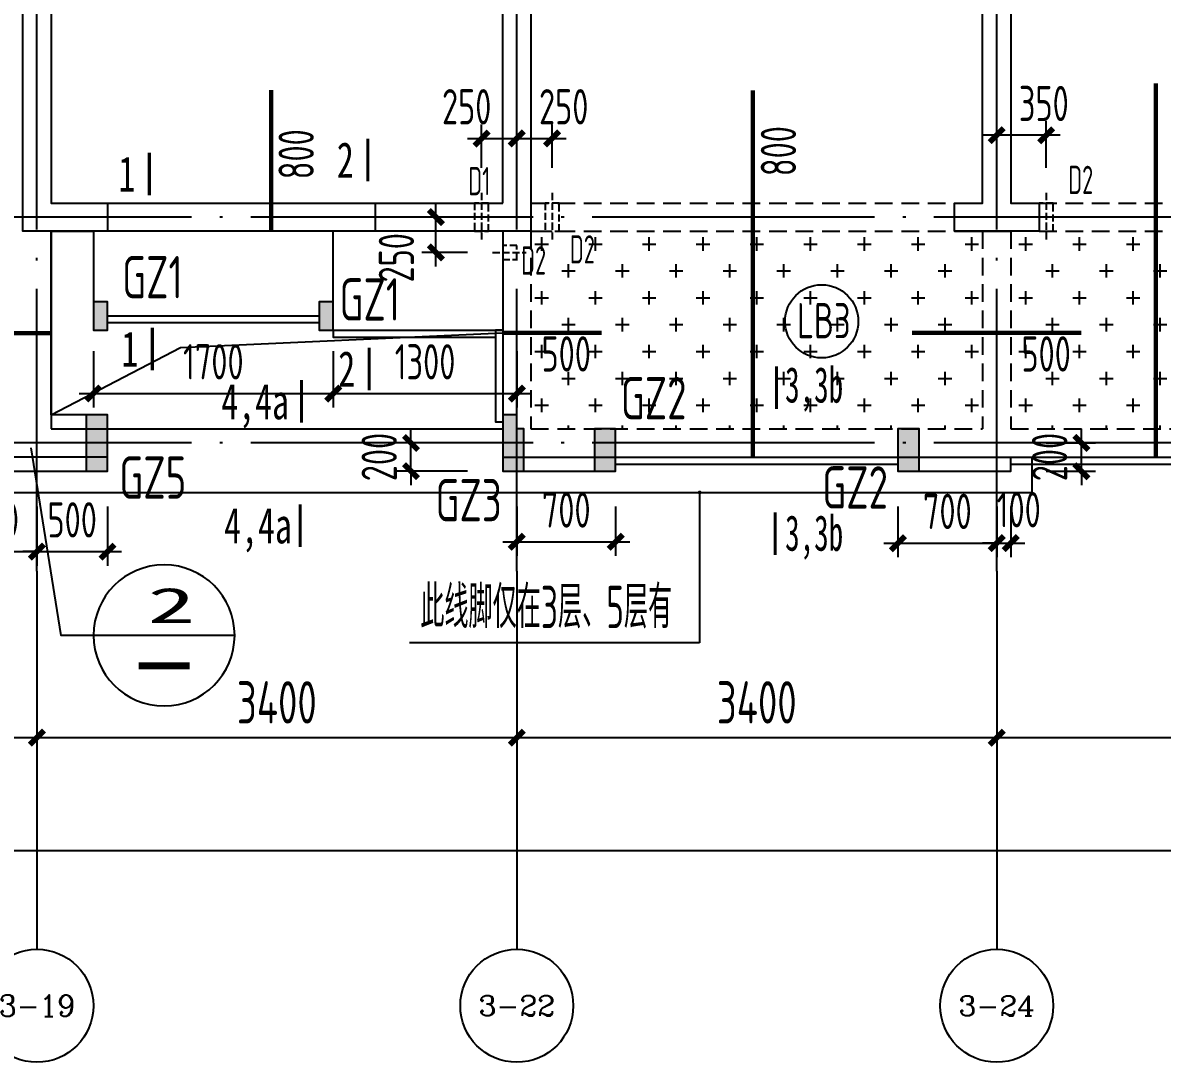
# Model space of a CAD drawing. Extents: x -173820 to 521180, y -715739 to 158231.
# Drawn here: x 28230 to 36302, y 62722 to 70087 of the extents above; entities that cross this region are included whole.
import ezdxf
from ezdxf.enums import TextEntityAlignment as Align

# ---------------------------------------------------------------- set-up
doc = ezdxf.new("R2010")
doc.units = 0
doc.header["$LTSCALE"] = 1000
for name, pattern in [('CONTINOUS', [0]), ('DASH', [0.35, 0.25, -0.1]), ('DOTE', [2.42, 2, -0.2, 0.02, -0.2]), ('HIDDEN2', [0.1875, 0.125, -0.0625])]:
    doc.linetypes.add(name, pattern=pattern)
for name, color, linetype in [('A-外装饰线脚', 7, 'Continuous'), ('A-线脚看线', 9, 'Continuous'), ('A-设备穿墙洞', 161, 'Continuous'), ('AXIS', 1, 'DOTE'), ('AXIS_TEXT', 7, 'Continuous'), ('DIM', 3, 'Continuous'), ('DIM1', 3, 'Continuous'), ('JG1', 3, 'Continuous'), ('填充', 8, 'Continuous'), ('墙', 6, 'Continuous'), ('挑板', 3, 'Continuous'), ('板筋', 6, 'Continuous'), ('柱', 2, 'Continuous'), ('梁', 4, 'HIDDEN2'), ('模板线', 3, 'Continuous'), ('详图索引', 3, 'Continuous'), ('钢筋_文字', 7, 'Continuous'), ('钢筋长度标注', 7, 'Continuous')]:
    doc.layers.add(name, color=color, linetype=linetype)
doc.styles.add('_TCH_AXIS', font='COMPLEX', dxfattribs={"bigfont": 'GBCBIG'})
doc.styles.add('COMPLEX', font='COMPLEX')
doc.styles.add('TSSD_BOLD', font='tssdeng2.shx', dxfattribs={"width": 0.7, "height": 250, "bigfont": 'CHINA.shx'})
doc.styles.add('TSSD_Dimension', font='tssdeng.shx', dxfattribs={"width": 0.7, "bigfont": 'Hztxt.shx'})
doc.styles.add('zzt', font='tssdeng.shx', dxfattribs={"width": 0.7, "height": 300, "bigfont": 'tssdchn.shx'})
doc.styles.add('钢筋长度', font='tssdeng.shx', dxfattribs={"width": 0.7, "height": 300, "bigfont": 'tssdchn.shx'})
doc.styles.add('黑体', font='simhei.ttf', dxfattribs={"width": 0.8})
doc.dimstyles.new('DIM_1_100', dxfattribs={"dimtxt": 300, "dimasz": 100, "dimexe": 200, "dimexo": 50, "dimgap": 100, "dimtad": 1, "dimdec": 0, "dimzin": 0, "dimdsep": 46, "dimtxsty": 'zzt', "dimblk": 'ARCHTICK', "dimcen": 0, "dimclrt": 7, "dimadec": 0, "dimazin": 0, "dimtfac": 1, "dimtdec": 0, "dimtix": 1, "dimtmove": 2, "dimatfit": 0, "dimldrblk": 'ARCHTICK', "dimfxl": 0, "dimtolj": 1, "dimarcsym": 0})
doc.dimstyles.new('TSSD_100_100', dxfattribs={"dimtxt": 250, "dimasz": 100, "dimexe": 100, "dimexo": 250, "dimgap": 100, "dimtad": 1, "dimdec": 0, "dimzin": 0, "dimdsep": 46, "dimtxsty": 'TSSD_Dimension', "dimblk": 'ARCHTICK', "dimcen": 0, "dimdle": 100, "dimclrd": 3, "dimclre": 3, "dimclrt": 7, "dimadec": 0, "dimazin": 0, "dimtfac": 1, "dimtdec": 0, "dimtix": 1, "dimtmove": 2, "dimatfit": 3, "dimfxl": 0, "dimtolj": 1, "dimtzin": 0, "dimarcsym": 0})
pattern_1 = [(0, (-5670, 68710), (190.5, 190.5), [95.25, -285.75]), (90, (-5622.38, 68662.38), (-190.5, 190.5), [95.25, -285.75])]

# ---------------------------------------------------------------- blocks, each defined once
blk = doc.blocks.new('_ArchTick')
at = {"color": 4, "linetype": 'ByBlock', "const_width": 0.4}
blk.add_lwpolyline([(-0.5, -0.5), (0.5, 0.5)], dxfattribs=at)
blk = doc.blocks.new('*D1230')
at = {"layer": 'Defpoints', "color": 0}
for p in [(28030, 66910), (28330, 66910), (28330, 66340)]:
    blk.add_point(p, dxfattribs=at)
at = {"layer": 'DIM', "color": 3, "lineweight": -2}
for p, q in [((28030, 66660), (28030, 66240)), ((28330, 66660), (28330, 66240)), ((27930, 66340), (28430, 66340))]:
    blk.add_line(p, q, dxfattribs=at)
at = {"layer": 'DIM', "color": 3, "lineweight": -2, "xscale": 100, "yscale": 100, "zscale": 100, "rotation": 180}
blk.add_blockref('_ArchTick', (28030, 66340), dxfattribs=at)
at = {"layer": 'DIM', "color": 3, "lineweight": -2, "xscale": 100, "yscale": 100, "zscale": 100}
blk.add_blockref('_ArchTick', (28330, 66340), dxfattribs=at)
at = {"layer": 'DIM', "color": 7, "insert": (28030, 66565), "char_height": 250, "attachment_point": 5, "style": 'TSSD_Dimension'}
blk.add_mtext('\\A1;300', dxfattribs=at)
blk = doc.blocks.new('*D1229')
at = {"layer": 'Defpoints', "color": 0}
for p in [(28330, 66910), (28830, 66910), (28830, 66340)]:
    blk.add_point(p, dxfattribs=at)
at = {"layer": 'DIM', "color": 3, "lineweight": -2}
for p, q in [((28330, 66660), (28330, 66240)), ((28830, 66660), (28830, 66240)), ((28330, 66340), (28230, 66340)), ((28330, 66340), (28830, 66340)), ((28830, 66340), (28930, 66340))]:
    blk.add_line(p, q, dxfattribs=at)
at = {"layer": 'DIM', "color": 3, "lineweight": -2, "xscale": 100, "yscale": 100, "zscale": 100}
blk.add_blockref('_ArchTick', (28330, 66340), dxfattribs=at)
at = {"layer": 'DIM', "color": 3, "lineweight": -2, "xscale": 100, "yscale": 100, "zscale": 100, "rotation": 180}
blk.add_blockref('_ArchTick', (28830, 66340), dxfattribs=at)
at = {"layer": 'DIM', "color": 7, "insert": (28580, 66565), "char_height": 250, "attachment_point": 5, "style": 'TSSD_Dimension'}
blk.add_mtext('\\A1;500', dxfattribs=at)
blk = doc.blocks.new('*D1228')
at = {"layer": 'Defpoints', "color": 0}
for p in [(28730, 68010), (30430, 68010), (30430, 67460)]:
    blk.add_point(p, dxfattribs=at)
at = {"layer": 'DIM', "color": 3, "lineweight": -2}
for p, q in [((28730, 67760), (28730, 67360)), ((30430, 67760), (30430, 67360)), ((28630, 67460), (30530, 67460))]:
    blk.add_line(p, q, dxfattribs=at)
at = {"layer": 'DIM', "color": 3, "lineweight": -2, "xscale": 100, "yscale": 100, "zscale": 100, "rotation": 180}
blk.add_blockref('_ArchTick', (28730, 67460), dxfattribs=at)
at = {"layer": 'DIM', "color": 3, "lineweight": -2, "xscale": 100, "yscale": 100, "zscale": 100}
blk.add_blockref('_ArchTick', (30430, 67460), dxfattribs=at)
at = {"layer": 'DIM', "color": 7, "insert": (29580, 67685), "char_height": 250, "attachment_point": 5, "style": 'TSSD_Dimension'}
blk.add_mtext('\\A1;1700', dxfattribs=at)
blk = doc.blocks.new('*D1227')
at = {"layer": 'Defpoints', "color": 0}
for p in [(31730, 66910), (32430, 66910), (32430, 66410)]:
    blk.add_point(p, dxfattribs=at)
at = {"layer": 'DIM', "color": 3, "lineweight": -2}
for p, q in [((31730, 66660), (31730, 66310)), ((32430, 66660), (32430, 66310)), ((31630, 66410), (32530, 66410))]:
    blk.add_line(p, q, dxfattribs=at)
at = {"layer": 'DIM', "color": 3, "lineweight": -2, "xscale": 100, "yscale": 100, "zscale": 100, "rotation": 180}
blk.add_blockref('_ArchTick', (31730, 66410), dxfattribs=at)
at = {"layer": 'DIM', "color": 3, "lineweight": -2, "xscale": 100, "yscale": 100, "zscale": 100}
blk.add_blockref('_ArchTick', (32430, 66410), dxfattribs=at)
at = {"layer": 'DIM', "color": 7, "insert": (32080, 66635), "char_height": 250, "attachment_point": 5, "style": 'TSSD_Dimension'}
blk.add_mtext('\\A1;700', dxfattribs=at)
blk = doc.blocks.new('*D1226')
at = {"layer": 'Defpoints', "color": 0}
for p in [(34430, 66910), (35130, 66910), (35130, 66400)]:
    blk.add_point(p, dxfattribs=at)
at = {"layer": 'DIM', "color": 3, "lineweight": -2}
for p, q in [((34430, 66660), (34430, 66300)), ((35130, 66660), (35130, 66300)), ((34330, 66400), (35230, 66400))]:
    blk.add_line(p, q, dxfattribs=at)
at = {"layer": 'DIM', "color": 3, "lineweight": -2, "xscale": 100, "yscale": 100, "zscale": 100, "rotation": 180}
blk.add_blockref('_ArchTick', (34430, 66400), dxfattribs=at)
at = {"layer": 'DIM', "color": 3, "lineweight": -2, "xscale": 100, "yscale": 100, "zscale": 100}
blk.add_blockref('_ArchTick', (35130, 66400), dxfattribs=at)
at = {"layer": 'DIM', "color": 7, "insert": (34780, 66625), "char_height": 250, "attachment_point": 5, "style": 'TSSD_Dimension'}
blk.add_mtext('\\A1;700', dxfattribs=at)
blk = doc.blocks.new('*D1210')
at = {"layer": 'Defpoints', "color": 0}
for p in [(30980, 67110), (31630, 67110), (31630, 66910)]:
    blk.add_point(p, dxfattribs=at)
at = {"layer": 'DIM', "color": 3, "lineweight": -2}
for p, q in [((30980, 67110), (30980, 67210)), ((31380, 67110), (30880, 67110)), ((30980, 66910), (30980, 67110)), ((31380, 66910), (30880, 66910)), ((30980, 66910), (30980, 66810))]:
    blk.add_line(p, q, dxfattribs=at)
at = {"layer": 'DIM', "color": 3, "lineweight": -2, "xscale": 100, "yscale": 100, "zscale": 100}
for p, rotation in [((30980, 67110), 270), ((30980, 66910), 90)]:
    blk.add_blockref('_ArchTick', p, dxfattribs=dict(at, rotation=rotation))
at = {"layer": 'DIM', "color": 7, "insert": (30755, 67010), "char_height": 250, "attachment_point": 5, "rotation": 90, "style": 'TSSD_Dimension'}
blk.add_mtext('\\A1;200', dxfattribs=at)
blk = doc.blocks.new('*D1209')
at = {"layer": 'Defpoints', "color": 0}
for p in [(35230, 67110), (35730, 67110), (35230, 66910)]:
    blk.add_point(p, dxfattribs=at)
at = {"layer": 'DIM', "color": 3, "lineweight": -2}
for p, q in [((35730, 67110), (35730, 67210)), ((35480, 67110), (35830, 67110)), ((35730, 66910), (35730, 67110)), ((35480, 66910), (35830, 66910)), ((35730, 66910), (35730, 66810))]:
    blk.add_line(p, q, dxfattribs=at)
at = {"layer": 'DIM', "color": 3, "lineweight": -2, "xscale": 100, "yscale": 100, "zscale": 100}
for p, rotation in [((35730, 67110), 270), ((35730, 66910), 90)]:
    blk.add_blockref('_ArchTick', p, dxfattribs=dict(at, rotation=rotation))
at = {"layer": 'DIM', "color": 7, "insert": (35505, 67010), "char_height": 250, "attachment_point": 5, "rotation": 90, "style": 'TSSD_Dimension'}
blk.add_mtext('\\A1;200', dxfattribs=at)
blk = doc.blocks.new('*D1196')
at = {"layer": 'Defpoints', "color": 0}
for p in [(35130, 66910), (35230, 66910), (35230, 66400)]:
    blk.add_point(p, dxfattribs=at)
at = {"layer": 'DIM', "color": 3, "lineweight": -2}
for p, q in [((35130, 66660), (35130, 66300)), ((35230, 66660), (35230, 66300)), ((35130, 66400), (35030, 66400)), ((35130, 66400), (35230, 66400)), ((35230, 66400), (35330, 66400))]:
    blk.add_line(p, q, dxfattribs=at)
at = {"layer": 'DIM', "color": 3, "lineweight": -2, "xscale": 100, "yscale": 100, "zscale": 100}
blk.add_blockref('_ArchTick', (35130, 66400), dxfattribs=at)
at = {"layer": 'DIM', "color": 3, "lineweight": -2, "xscale": 100, "yscale": 100, "zscale": 100, "rotation": 180}
blk.add_blockref('_ArchTick', (35230, 66400), dxfattribs=at)
at = {"layer": 'DIM', "color": 7, "insert": (35286.2, 66637), "char_height": 250, "attachment_point": 5, "style": 'TSSD_Dimension'}
blk.add_mtext('\\A1;100', dxfattribs=at)
blk = doc.blocks.new('$166895')
at = {"layer": '模板线', "color": 4, "const_width": 22.7}
for points in [[(222.6, 2153.9), (222.6, 1851.5)], [(242.6, 913.3), (242.6, 610.9)]]:
    blk.add_lwpolyline(points, dxfattribs=at)
at = {"layer": '模板线', "color": 0, "style": '黑体', "width": 0.7}
for p in [(63.4, 2002.7), (83.4, 762.1)]:
    blk.add_text('1', height=252, dxfattribs=at).set_placement(p, align=Align.MIDDLE_CENTER)
blk = doc.blocks.new('$1787315')
at = {"layer": '模板线', "color": 4, "const_width": 22.7}
for points in [[(222.6, 1782.7), (222.6, 1480.3)], [(232.8, 302.4), (232.8, 0)]]:
    blk.add_lwpolyline(points, dxfattribs=at)
at = {"layer": '模板线', "color": 0, "style": '黑体', "width": 0.7}
for p in [(63.4, 1631.5), (73.6, 151.2)]:
    blk.add_text('2', height=252, dxfattribs=at).set_placement(p, align=Align.MIDDLE_CENTER)
blk = doc.blocks.new('*D1031')
at = {"layer": 'Defpoints', "color": 0}
for p in [(30430, 68010), (31730, 68010), (31730, 67460)]:
    blk.add_point(p, dxfattribs=at)
at = {"layer": 'DIM', "color": 3, "lineweight": -2}
for p, q in [((30430, 67760), (30430, 67360)), ((31730, 67760), (31730, 67360)), ((30330, 67460), (31830, 67460))]:
    blk.add_line(p, q, dxfattribs=at)
at = {"layer": 'DIM', "color": 3, "lineweight": -2, "xscale": 100, "yscale": 100, "zscale": 100, "rotation": 180}
blk.add_blockref('_ArchTick', (30430, 67460), dxfattribs=at)
at = {"layer": 'DIM', "color": 3, "lineweight": -2, "xscale": 100, "yscale": 100, "zscale": 100}
blk.add_blockref('_ArchTick', (31730, 67460), dxfattribs=at)
at = {"layer": 'DIM', "color": 7, "insert": (31080, 67685), "char_height": 250, "attachment_point": 5, "style": 'TSSD_Dimension'}
blk.add_mtext('\\A1;1300', dxfattribs=at)
blk = doc.blocks.new('详图索引1')
at = {"color": 3, "const_width": 50}
blk.add_lwpolyline([(319.3, -216), (680.7, -216)], dxfattribs=at)
at = {"layer": '详图索引', "color": 3}
blk.add_line((0, 0), (1000, 0), dxfattribs=at)
blk.add_circle((500, 0), 500, dxfattribs=at)
at = {"layer": '详图索引', "color": 3, "style": '黑体', "width": 2}
blk.add_attdef('1', text='', height=250, dxfattribs=at).set_placement((468, 212.8), align=Align.MIDDLE_CENTER)
blk = doc.blocks.new('*D440')
at = {"layer": 'Defpoints', "color": 0}
for p in [(30600, -2508.3), (34000, -2508.3), (34000, -3688.3)]:
    blk.add_point(p, dxfattribs=at)
at = {"layer": 'DIM1', "color": 0, "lineweight": -2}
for p, q in [((30600, -2558.3), (30600, -3888.3)), ((34000, -2558.3), (34000, -3888.3)), ((30600, -3688.3), (34000, -3688.3))]:
    blk.add_line(p, q, dxfattribs=at)
at = {"layer": 'DIM1', "color": 0, "lineweight": -2, "xscale": 100, "yscale": 100, "zscale": 100, "rotation": 180}
blk.add_blockref('_ArchTick', (30600, -3688.3), dxfattribs=at)
at = {"layer": 'DIM1', "color": 0, "lineweight": -2, "xscale": 100, "yscale": 100, "zscale": 100}
blk.add_blockref('_ArchTick', (34000, -3688.3), dxfattribs=at)
at = {"layer": 'DIM1', "color": 7, "insert": (32300, -3438.3), "char_height": 300, "attachment_point": 5, "style": 'zzt'}
blk.add_mtext('\\A1;3400', dxfattribs=at)
blk = doc.blocks.new('*D441')
at = {"layer": 'Defpoints', "color": 0}
for p in [(34000, -2508.3), (37400, -2508.3), (37400, -3688.3)]:
    blk.add_point(p, dxfattribs=at)
at = {"layer": 'DIM1', "color": 0, "lineweight": -2}
for p, q in [((34000, -2558.3), (34000, -3888.3)), ((37400, -2558.3), (37400, -3888.3)), ((34000, -3688.3), (37400, -3688.3))]:
    blk.add_line(p, q, dxfattribs=at)
at = {"layer": 'DIM1', "color": 0, "lineweight": -2, "xscale": 100, "yscale": 100, "zscale": 100, "rotation": 180}
blk.add_blockref('_ArchTick', (34000, -3688.3), dxfattribs=at)
at = {"layer": 'DIM1', "color": 0, "lineweight": -2, "xscale": 100, "yscale": 100, "zscale": 100}
blk.add_blockref('_ArchTick', (37400, -3688.3), dxfattribs=at)
at = {"layer": 'DIM1', "color": 7, "insert": (35700, -3438.3), "char_height": 300, "attachment_point": 5, "style": 'zzt'}
blk.add_mtext('\\A1;3400', dxfattribs=at)
blk = doc.blocks.new('*D442')
at = {"layer": 'Defpoints', "color": 0}
for p in [(37400, -2508.3), (40800, -2508.3), (40800, -3688.3)]:
    blk.add_point(p, dxfattribs=at)
at = {"layer": 'DIM1', "color": 0, "lineweight": -2}
for p, q in [((37400, -2558.3), (37400, -3888.3)), ((40800, -2558.3), (40800, -3888.3)), ((37400, -3688.3), (40800, -3688.3))]:
    blk.add_line(p, q, dxfattribs=at)
at = {"layer": 'DIM1', "color": 0, "lineweight": -2, "xscale": 100, "yscale": 100, "zscale": 100, "rotation": 180}
blk.add_blockref('_ArchTick', (37400, -3688.3), dxfattribs=at)
at = {"layer": 'DIM1', "color": 0, "lineweight": -2, "xscale": 100, "yscale": 100, "zscale": 100}
blk.add_blockref('_ArchTick', (40800, -3688.3), dxfattribs=at)
at = {"layer": 'DIM1', "color": 7, "insert": (39100, -3438.3), "char_height": 300, "attachment_point": 5, "style": 'zzt'}
blk.add_mtext('\\A1;3400', dxfattribs=at)
blk = doc.blocks.new('*D443')
at = {"layer": 'Defpoints', "color": 0}
for p in [(40800, -2508.3), (43800, -2508.3), (43800, -3688.3)]:
    blk.add_point(p, dxfattribs=at)
at = {"layer": 'DIM1', "color": 0, "lineweight": -2}
for p, q in [((40800, -2558.3), (40800, -3888.3)), ((43800, -2558.3), (43800, -3888.3)), ((40800, -3688.3), (43800, -3688.3))]:
    blk.add_line(p, q, dxfattribs=at)
at = {"layer": 'DIM1', "color": 0, "lineweight": -2, "xscale": 100, "yscale": 100, "zscale": 100, "rotation": 180}
blk.add_blockref('_ArchTick', (40800, -3688.3), dxfattribs=at)
at = {"layer": 'DIM1', "color": 0, "lineweight": -2, "xscale": 100, "yscale": 100, "zscale": 100}
blk.add_blockref('_ArchTick', (43800, -3688.3), dxfattribs=at)
at = {"layer": 'DIM1', "color": 7, "insert": (42300, -3438.3), "char_height": 300, "attachment_point": 5, "style": 'zzt'}
blk.add_mtext('\\A1;3000', dxfattribs=at)
blk = doc.blocks.new('*D446')
at = {"layer": 'Defpoints', "color": 0}
for p in [(0, -2508.3), (48000, -2508.3), (48000, -4488.3)]:
    blk.add_point(p, dxfattribs=at)
at = {"layer": 'DIM1', "color": 0, "lineweight": -2}
for p, q in [((0, -2558.3), (0, -4688.3)), ((48000, -2558.3), (48000, -4688.3)), ((0, -4488.3), (48000, -4488.3))]:
    blk.add_line(p, q, dxfattribs=at)
at = {"layer": 'DIM1', "color": 0, "lineweight": -2, "xscale": 100, "yscale": 100, "zscale": 100, "rotation": 180}
blk.add_blockref('_ArchTick', (0, -4488.3), dxfattribs=at)
at = {"layer": 'DIM1', "color": 0, "lineweight": -2, "xscale": 100, "yscale": 100, "zscale": 100}
blk.add_blockref('_ArchTick', (48000, -4488.3), dxfattribs=at)
at = {"layer": 'DIM1', "color": 7, "insert": (24000, -4238.3), "char_height": 300, "attachment_point": 5, "style": 'zzt'}
blk.add_mtext('\\A1;48000', dxfattribs=at)
blk = doc.blocks.new('_AXISO')
at = {"color": 3}
blk.add_circle((0, 0), 0.5, dxfattribs=at)
at = {"layer": 'AXIS_TEXT', "color": 3, "style": 'COMPLEX', "width": 1.041667}
blk.add_attdef('A', text='', height=0.56, dxfattribs=at).set_placement((-0.25, -0.28), (0.25, -0.28), align=Align.FIT)
blk = doc.blocks.new('$1466424')
at = {"layer": '板筋', "const_width": 30}
for points in [[(42027.2, 3.7), (42027.2, 2653.2)], [(35760.5, 1603.7), (35760.5, 2603.7)], [(39172.2, 3.7), (39172.2, 2603.2)], [(33500, 880.9), (34200, 880.9)], [(37400, 884.6), (38100, 884.6)], [(40300, 884.4), (41500, 884.4)]]:
    blk.add_lwpolyline(points, dxfattribs=at)
at = {"layer": '钢筋_文字'}
blk.add_circle((39660, 965.6, 0), 259.2, dxfattribs=at)
at = {"layer": '钢筋_文字', "style": 'TSSD_BOLD', "width": 0.7}
blk.add_text('LB3', height=250, dxfattribs=at).set_placement((39485, 845.4, 0))
at = {"layer": '钢筋长度标注', "style": '钢筋长度', "width": 0.7}
for p in [(36062, 1971.9), (39478.5, 1994.2)]:
    blk.add_text('800', height=250, rotation=90, dxfattribs=at).set_placement(p)
for p in [(37674.9, 609.6), (41074.9, 609.4)]:
    blk.add_text('500', height=250, dxfattribs=at).set_placement(p)
blk = doc.blocks.new('$158025')
at = {"layer": 'JG1'}
blk.add_hatch(color=8, dxfattribs=at).paths.add_polyline_path([(150, 300), (100, 300), (100, 400), (0, 400), (0, 0), (150, 0)])
at = {"layer": 'JG1', "elevation": 0}
blk.add_lwpolyline([(100, 400), (0, 400), (0, 0), (150, 0), (150, 300), (150, 300), (100, 300)], close=True, dxfattribs=at)
blk = doc.blocks.new('$133032')
at = {"layer": '挑板'}
for points in [[(33800, 0), (34600, 0), (34600, 400), (34200, 400), (34200, 1700), (34500, 1700), (34500, 1000), (34600, 1000), (34600, 1100), (36100, 1100), (36100, 1000), (37400, 1000), (37400, 0), (38200, 0), (38200, 100), (40200, 100), (40200, 0), (41000, 0), (41000, 50), (41000, 100), (44400, 100)], [(36200, 1000), (36200, 1700)]]:
    blk.add_lwpolyline(points, dxfattribs=at)
blk = doc.blocks.new('$1981617')
at = {"layer": '柱'}
blk.add_hatch(color=8, dxfattribs=at).paths.add_polyline_path([(150, 0), (150, 300), (0, 300), (0, 0)])
at = {"layer": '柱', "color": 3, "elevation": 0}
blk.add_lwpolyline([(150, 0), (150, 300), (0, 300), (0, 0)], close=True, dxfattribs=at)
blk = doc.blocks.new('$1839168')
at = {"layer": '柱'}
blk.add_hatch(color=8, dxfattribs=at).paths.add_polyline_path([(0, 200), (0, 0), (100, 0), (100, 200)])
at = {"layer": '柱', "color": 3, "elevation": 0}
blk.add_lwpolyline([(0, 200), (0, 0), (100, 0), (100, 200)], close=True, dxfattribs=at)
blk = doc.blocks.new('$1691164')
at = {"layer": '柱'}
blk.add_hatch(color=8, dxfattribs=at).paths.add_polyline_path([(0, 0), (100, 0), (100, 200), (0, 200)])
at = {"layer": '柱', "color": 3, "elevation": 0}
blk.add_lwpolyline([(100, 200), (0, 200), (0, 0), (100, 0), (100, 0), (100, 0)], close=True, dxfattribs=at)
blk = doc.blocks.new('$184590')
at = {"layer": '柱'}
blk.add_hatch(color=8, dxfattribs=at).paths.add_polyline_path([(0, 400), (0, 0), (150, 0), (150, 400)])
at = {"layer": '柱', "color": 3, "elevation": 0}
blk.add_lwpolyline([(0, 400), (0, 0), (150, 0), (150, 400)], close=True, dxfattribs=at)
blk = doc.blocks.new('$1222607')
at = {"layer": '柱'}
for name, p in [('$1839168', (34500, 1000, 0)), ('$1691164', (36100, 1000, 0)), ('$184590', (34450, 0, 0)), ('$1981617', (38050, 0, 0)), ('$1981617', (40200, 0, 0))]:
    blk.add_blockref(name, p, dxfattribs=at)
blk = doc.blocks.new('$1413619')
at = {"layer": 'A-线脚看线', "color": 5, "elevation": 0}
for points in [[(36150, 1000), (34650, 1000)], [(36250, 950), (36250, 900), (37400, 900)], [(37450, 950), (37400, 950), (37400, 300), (37450, 300)], [(38250, 0), (40250, 0)], [(41050, 0), (44450, 0)]]:
    blk.add_lwpolyline(points, dxfattribs=at)
blk = doc.blocks.new('$1757663')
at = {"layer": 'A-设备穿墙洞', "linetype": 'DASH', "ltscale": 0.2}
for points in [[(228.5, 7887.6), (228.5, 7486.9)], [(2478.5, 7523.4), (2478.5, 7858.5)], [(528.5, 562.9), (528.5, 224.4)], [(1028.5, 562.9), (1028.5, 224.4)], [(607.1, 141.5), (845.7, 141.5)]]:
    blk.add_lwpolyline(points, dxfattribs=at)
for points in [[(303.5, 7791.5), (153.5, 7791.5), (153.5, 7591.5), (303.5, 7591.5)], [(2528.5, 7591.5), (2428.5, 7591.5), (2428.5, 7791.5), (2528.5, 7791.5)], [(478.5, 291.5), (578.5, 291.5), (578.5, 491.5), (478.5, 491.5)], [(978.5, 291.5), (1078.5, 291.5), (1078.5, 491.5), (978.5, 491.5)], [(778.5, 91.5), (778.5, 191.5), (678.5, 191.5), (678.5, 91.5)]]:
    blk.add_lwpolyline(points, close=True, dxfattribs=at)
at = {"layer": 'A-设备穿墙洞', "color": 7, "linetype": 'DASH', "ltscale": 0.2, "style": 'zzt', "width": 0.6}
for s, p in [('PF', (0, 7818.4)), ('P', (2294, 7833.7)), ('D1', (434.6, 547.2)), ('D2', (1154.4, 63.4)), ('D2', (808.9, -15.4))]:
    blk.add_text(s, height=200, dxfattribs=at).set_placement(p)
blk = doc.blocks.new('*D11676')
at = {"layer": 'Defpoints', "color": 0}
for p in [(38400.2, 1105.3), (38150.2, 647.9), (38400.2, 647.9, 0)]:
    blk.add_point(p, dxfattribs=at)
at = {"layer": 'DIM1', "color": 3, "lineweight": -2}
for p, q in [((38150.2, 897.9), (38150.2, 1205.3)), ((38400.2, 897.9), (38400.2, 1205.3)), ((38050.2, 1105.3), (38500.2, 1105.3))]:
    blk.add_line(p, q, dxfattribs=at)
at = {"layer": 'DIM1', "color": 3, "lineweight": -2, "xscale": 100, "yscale": 100, "zscale": 100, "rotation": 180}
blk.add_blockref('_ArchTick', (38150.2, 1105.3), dxfattribs=at)
at = {"layer": 'DIM1', "color": 3, "lineweight": -2, "xscale": 100, "yscale": 100, "zscale": 100}
blk.add_blockref('_ArchTick', (38400.2, 1105.3), dxfattribs=at)
at = {"layer": 'DIM1', "color": 7, "insert": (38044.9, 1330.3), "char_height": 250, "attachment_point": 5, "style": 'TSSD_Dimension'}
blk.add_mtext('\\A1;250', dxfattribs=at)
blk = doc.blocks.new('*D11677')
at = {"layer": 'Defpoints', "color": 0}
for p in [(38650.2, 1105.3), (38400.2, 647.9, 0), (38650.2, 647.9)]:
    blk.add_point(p, dxfattribs=at)
at = {"layer": 'DIM1', "color": 3, "lineweight": -2}
for p, q in [((38400.2, 897.9), (38400.2, 1205.3)), ((38650.2, 897.9), (38650.2, 1205.3)), ((38300.2, 1105.3), (38750.2, 1105.3))]:
    blk.add_line(p, q, dxfattribs=at)
at = {"layer": 'DIM1', "color": 3, "lineweight": -2, "xscale": 100, "yscale": 100, "zscale": 100, "rotation": 180}
blk.add_blockref('_ArchTick', (38400.2, 1105.3), dxfattribs=at)
at = {"layer": 'DIM1', "color": 3, "lineweight": -2, "xscale": 100, "yscale": 100, "zscale": 100}
blk.add_blockref('_ArchTick', (38650.2, 1105.3), dxfattribs=at)
at = {"layer": 'DIM1', "color": 7, "insert": (38732.3, 1330.3), "char_height": 250, "attachment_point": 5, "style": 'TSSD_Dimension'}
blk.add_mtext('\\A1;250', dxfattribs=at)
blk = doc.blocks.new('*D11678')
at = {"layer": 'Defpoints', "color": 0}
for p in [(37826.8, 547.9), (38300.2, 547.9, 0), (38300.2, 297.9)]:
    blk.add_point(p, dxfattribs=at)
at = {"layer": 'DIM1', "color": 3, "lineweight": -2}
for p, q in [((37826.8, 197.9), (37826.8, 647.9)), ((38050.2, 547.9), (37726.8, 547.9)), ((38050.2, 297.9), (37726.8, 297.9))]:
    blk.add_line(p, q, dxfattribs=at)
at = {"layer": 'DIM1', "color": 3, "lineweight": -2, "xscale": 100, "yscale": 100, "zscale": 100}
for p, rotation in [((37826.8, 547.9), 90), ((37826.8, 297.9), 270)]:
    blk.add_blockref('_ArchTick', p, dxfattribs=dict(at, rotation=rotation))
at = {"layer": 'DIM1', "color": 7, "insert": (37547.1, 260.1), "char_height": 250, "attachment_point": 5, "rotation": 90, "style": 'TSSD_Dimension'}
blk.add_mtext('\\A1;250', dxfattribs=at)
blk = doc.blocks.new('*D11679')
at = {"layer": 'Defpoints', "color": 0}
for p in [(41800.2, 1128.3), (41800.2, 647.9, 0), (42150.2, 647.9)]:
    blk.add_point(p, dxfattribs=at)
at = {"layer": 'DIM1', "color": 3, "lineweight": -2}
for p, q in [((41800.2, 897.9), (41800.2, 1228.3)), ((42150.2, 897.9), (42150.2, 1228.3)), ((42250.2, 1128.3), (41700.2, 1128.3))]:
    blk.add_line(p, q, dxfattribs=at)
at = {"layer": 'DIM1', "color": 3, "lineweight": -2, "xscale": 100, "yscale": 100, "zscale": 100, "rotation": 180}
blk.add_blockref('_ArchTick', (41800.2, 1128.3), dxfattribs=at)
at = {"layer": 'DIM1', "color": 3, "lineweight": -2, "xscale": 100, "yscale": 100, "zscale": 100}
blk.add_blockref('_ArchTick', (42150.2, 1128.3), dxfattribs=at)
at = {"layer": 'DIM1', "color": 7, "insert": (42133.8, 1353.3), "char_height": 250, "attachment_point": 5, "style": 'TSSD_Dimension'}
blk.add_mtext('\\A1;350', dxfattribs=at)
blk = doc.blocks.new('$1928896')
at = {"layer": '模板线', "color": 4, "const_width": 22.7}
for points in [[(1249.3, 1338.3), (1249.3, 1035.9)], [(1239.7, 302.5), (1239.7, 0.1)]]:
    blk.add_lwpolyline(points, dxfattribs=at)
at = {"layer": '模板线', "color": 0, "style": '黑体', "width": 0.6}
for p in [(1310, 1207.1), (1310, 157.1)]:
    blk.add_text('3,3b', height=252, dxfattribs=at).set_placement(p, align=Align.MIDDLE_LEFT)
blk = doc.blocks.new('$138559')
at = {"layer": '模板线', "color": 4, "const_width": 22.7}
for points in [[(582.8, 1187.5), (582.8, 885.1)], [(573.3, 308.3), (573.3, 5.9)]]:
    blk.add_lwpolyline(points, dxfattribs=at)
at = {"layer": '模板线', "color": 0, "style": '黑体', "width": 0.7}
for p in [(253.7, 1036.3), (274.2, 157.1)]:
    blk.add_text('4,4a', height=252, dxfattribs=at).set_placement(p, align=Align.MIDDLE_CENTER)
blk = doc.blocks.new('$1783196')
at = {"layer": 'AXIS'}
for p, q in [((46034.9, 3480), (46034.9, 20188.3)), ((39234.9, 3480), (39234.9, 14788.3)), ((42634.9, 3480), (42634.9, 14788.3)), ((54849.9, 5988.3), (4360, 5988.3)), ((54849.9, 4388.3), (4360, 4388.3))]:
    blk.add_line(p, q, dxfattribs=at)
at = {"layer": 'DIM1'}
for p, q in [((39234.9, 3480), (39234.9, 800)), ((42634.9, 3480), (42634.9, 800)), ((46034.9, 3480), (46034.9, 800))]:
    blk.add_line(p, q, dxfattribs=at)
ref = blk.add_blockref('_AXISO', (39234.9, 400), dxfattribs=dict(at, xscale=800, yscale=800, zscale=800))
ref.add_attrib('A', '3-19', dxfattribs={"layer": 'AXIS_TEXT', "height": 152.88, "style": '_TCH_AXIS'}).set_placement((38965.5, 323.6), (39504.2, 323.6), align=Align.FIT)
ref = blk.add_blockref('_AXISO', (42634.9, 400), dxfattribs=dict(at, xscale=800, yscale=800, zscale=800))
ref.add_attrib('A', '3-22', dxfattribs={"layer": 'AXIS_TEXT', "height": 143.86, "style": '_TCH_AXIS'}).set_placement((42364.3, 328.1), (42905.5, 328.1), align=Align.FIT)
ref = blk.add_blockref('_AXISO', (46034.9, 400), dxfattribs=dict(at, xscale=800, yscale=800, zscale=800))
ref.add_attrib('A', '3-24', dxfattribs={"layer": 'AXIS_TEXT', "height": 140.54, "style": '_TCH_AXIS'}).set_placement((45763.8, 329.7), (46305.9, 329.7), align=Align.FIT)
for p1, p2, distance, picture, middle in [((5234.9, 3480), (53234.9, 3480), -1980, '*D446', (29234.9, 1750)), ((35834.9, 3480), (39234.9, 3480), -1180, '*D440', (37534.9, 2550)), ((39234.9, 3480), (42634.9, 3480), -1180, '*D441', (40934.9, 2550)), ((42634.9, 3480), (46034.9, 3480), -1180, '*D442', (44334.9, 2550)), ((46034.9, 3480), (49034.9, 3480), -1180, '*D443', (47534.9, 2550))]:
    dim = blk.add_aligned_dim(p1=p1, p2=p2, distance=distance, dimstyle='DIM_1_100', dxfattribs=at)
    dim.commit()
    dim.dimension.update_dxf_attribs({"geometry": picture, "text_midpoint": middle, "insert": (5234.9, 5988.3)})
blk = doc.blocks.new('$1186913')
at = {"layer": 'A-设备穿墙洞', "linetype": 'DASH', "ltscale": 0.2}
blk.add_lwpolyline([(42100.2, 447.8), (42200.2, 447.8), (42200.2, 647.8), (42100.2, 647.8)], close=True, dxfattribs=at)
blk.add_lwpolyline([(42150.2, 719.2), (42150.2, 380.7)], dxfattribs=at)
at = {"layer": 'A-设备穿墙洞'}
blk.add_blockref('$1757663', (37621.7, 156.3), dxfattribs=at)
at = {"layer": 'A-设备穿墙洞', "color": 7, "linetype": 'DASH', "ltscale": 0.2, "style": 'zzt', "width": 0.6}
blk.add_text('D2', height=200, dxfattribs=at).set_placement((42306.9, 712.1))
at = {"layer": 'DIM1'}
for base, p1, p2, picture, middle in [((38400.2, 1105.3), (38150.2, 647.9), (38400.2, 647.9, 0), '*D11676', (38044.9, 1330.3)), ((38650.2, 1105.3), (38400.2, 647.9, 0), (38650.2, 647.9), '*D11677', (38732.3, 1330.3)), ((41800.2, 1128.3), (42150.2, 647.9), (41800.2, 647.9, 0), '*D11679', (42133.8, 1353.3))]:
    dim = blk.add_linear_dim(base=base, p1=p1, p2=p2, dimstyle='TSSD_100_100', dxfattribs=at)
    dim.commit()
    dim.dimension.update_dxf_attribs({"geometry": picture, "text_midpoint": middle, "dimtype": 128})
dim = blk.add_linear_dim(base=(37826.8, 547.9), p1=(38300.2, 297.9), p2=(38300.2, 547.9, 0), angle=90, dimstyle='TSSD_100_100', dxfattribs=at)
dim.commit()
dim.dimension.update_dxf_attribs({"geometry": '*D11678', "text_midpoint": (37547.1, 260.1), "dimtype": 128})

msp = doc.modelspace()

# ---------------------------------------------------------------- hatches: boundary and pattern name
at = {"layer": '填充', "linetype": 'Continuous'}
h = msp.add_hatch(dxfattribs=at)
h.set_pattern_fill('CROSS', color=256, scale=30, style=0)
h.set_pattern_definition(pattern_1)
h.paths.add_polyline_path([(35030, 67210), (35030, 68610), (34830, 68610), (31830, 68610), (31830, 67210)])
h = msp.add_hatch(dxfattribs=at)
h.set_pattern_fill('CROSS', color=256, scale=30, style=0)
h.set_pattern_definition(pattern_1)
h.paths.add_polyline_path([(35430, 68610), (35230, 68610), (35230, 67210), (38630, 67210), (38630, 68610), (38230, 68610)])

# ---------------------------------------------------------------- linework, layer by layer
at = {"layer": 'A-外装饰线脚', "color": 23}
for points in [[(24680, 67910), (24680, 66760), (35380, 66760), (35380, 67010)], [(28030, 67010), (28030, 66910), (28430, 66910), (28830, 66910), (28830, 67310), (28430, 67310)], [(28830, 67210), (31630, 67210)], [(31630, 67010), (31630, 66910), (32430, 66910), (32430, 67010)], [(34430, 67010), (34430, 66910), (35230, 66910), (35230, 67010)]]:
    msp.add_lwpolyline(points, dxfattribs=at)
at = {"layer": '墙'}
for points in [[(28230, 70260), (28430, 70260), (28430, 68810), (28830, 68810), (28830, 68610), (28230, 68610)], [(31630, 68810), (31630, 70260), (31830, 70260), (31830, 68610), (30730, 68610), (30730, 68810)]]:
    msp.add_lwpolyline(points, close=True, dxfattribs=at)
for points in [[(34830, 68610), (34830, 68810), (35030, 68810), (35030, 70260), (35230, 70260), (35230, 68810), (35430, 68810), (35430, 68610), (34830, 68610), (35230, 68610)], [(31830, 68810), (31830, 68810)]]:
    msp.add_lwpolyline(points, dxfattribs=at)
at = {"layer": '梁', "linetype": 'Continuous'}
for p, q in [((28830, 68810), (30730, 68810)), ((28430, 68610), (28430, 67210)), ((30730, 68610), (28830, 68610)), ((31630, 68610), (31630, 67010)), ((29346.6, 67787.5), (31630, 67890.9)), ((28430, 67310), (29346.6, 67787.5)), ((28430, 67210), (28830, 67210)), ((28830, 67010), (28830, 67210)), ((28830, 67010), (24830, 67010)), ((31630, 67010), (38630, 67010))]:
    msp.add_line(p, q, dxfattribs=at)
at = {"layer": '梁'}
for p, q in [((31830, 68810), (34830, 68810)), ((35430, 68810), (38230, 68810)), ((31830, 68610), (34830, 68610)), ((31830, 68610), (31830, 67210)), ((35030, 68610), (35030, 67210)), ((35230, 68610), (35230, 67210)), ((35430, 68610), (38230, 68610)), ((31830, 67210), (35030, 67210)), ((35230, 67210), (38630, 67210))]:
    msp.add_line(p, q, dxfattribs=at)
at = {"layer": '模板线'}
msp.add_lwpolyline([(28731.3, 65746.1), (28502.4, 65746.1), (28289.4, 67076.4)], dxfattribs=at)
at = {"layer": '钢筋_文字', "const_width": 13.3}
msp.add_lwpolyline([(33025.3, 66765.8, 1), (33025.3, 66752.4, 1)], format="xyb", close=True, dxfattribs=at)
at = {"layer": '钢筋_文字', "extrusion": (1, -1.00159e-06, 0), "elevation": 33025.3}
msp.add_lwpolyline([(66759.1, 0), (65692.7, 0)], dxfattribs=at)
at = {"layer": '钢筋_文字', "elevation": 0}
msp.add_lwpolyline([(33025.3, 65692.6), (30969.8, 65692.6)], dxfattribs=at)

# ---------------------------------------------------------------- block references
at = {"layer": 'A-设备穿墙洞'}
msp.add_blockref('$1186913', (-6670.2, 68162.1, 0), dxfattribs=at)
at = {"layer": '填充', "linetype": 'Continuous'}
msp.add_blockref('$1783196', (-10904.9, 62721.7), dxfattribs=at)
at = {"layer": '挑板'}
for name, p in [('$133032', (-5770, 66910)), ('$1413619', (-5820, 66960, 0))]:
    msp.add_blockref(name, p, dxfattribs=at)
at = {"layer": '柱'}
for name, p in [('$1222607', (-5770, 66910)), ('$158025', (31630, 66910, 0))]:
    msp.add_blockref(name, p, dxfattribs=at)
at = {"layer": '模板线'}
for name, p in [('$1787315', (30451.5, 67483.5)), ('$166895', (28904.6, 67013.3)), ('$166895', (28904.6, 67013.3)), ('$1928896', (32320.9, 66315.1)), ('$138559', (29622.2, 66367.7))]:
    msp.add_blockref(name, p, dxfattribs=at)
ref = msp.add_blockref('详图索引1', (29731.3, 65746.1), dxfattribs=dict(at, xscale=-1))
ref.add_attrib('1', '2', dxfattribs={"layer": '详图索引', "color": 3, "height": 250, "style": '黑体', "width": 2}).set_placement((29282.9, 65958.9), align=Align.MIDDLE_CENTER)
at = {"layer": '钢筋长度标注'}
msp.add_blockref('$1466424', (-5770, 67006.3), dxfattribs=at)

# ---------------------------------------------------------------- texts
at = {"layer": '模板线', "color": 7, "linetype": 'CONTINOUS', "style": 'zzt', "width": 0.7}
for s, p in [('GZ1', (28933.9, 68134.5)), ('GZ1', (30473.9, 67977.2)), ('GZ2', (32466.8, 67277.2)), ('GZ5', (28913.9, 66714.5)), ('GZ2', (33893.9, 66644.5)), ('GZ3', (31153.9, 66554.5))]:
    msp.add_text(s, height=300, dxfattribs=at).set_placement(p)
at = {"layer": '钢筋_文字', "style": 'zzt', "width": 0.6}
msp.add_text('此线脚仅在3层、5层有', height=300, dxfattribs=at).set_placement((31045.9, 65797.6, 0))

# ---------------------------------------------------------------- dimensions: what is measured, and where the dimension line sits
at = {"layer": 'DIM'}
for base, p1, p2, picture, middle in [((30430, 67460), (28730, 68010), (30430, 68010), '*D1228', (29580, 67685)), ((31730, 67460), (30430, 68010), (31730, 68010), '*D1031', (31080, 67685)), ((28830, 66340), (28330, 66910), (28830, 66910), '*D1229', (28580, 66565)), ((32430, 66410), (31730, 66910), (32430, 66910), '*D1227', (32080, 66635)), ((35130, 66400), (34430, 66910), (35130, 66910), '*D1226', (34780, 66625))]:
    dim = msp.add_linear_dim(base=base, p1=p1, p2=p2, dimstyle='TSSD_100_100', dxfattribs=at)
    dim.commit()
    dim.dimension.update_dxf_attribs({"geometry": picture, "text_midpoint": middle})
for base, p1, p2, picture, middle in [((30980, 67110), (31630, 66910), (31630, 67110), '*D1210', (30755, 67010)), ((35730, 67110), (35230, 66910), (35230, 67110), '*D1209', (35505, 67010))]:
    dim = msp.add_linear_dim(base=base, p1=p1, p2=p2, angle=90, dimstyle='TSSD_100_100', dxfattribs=at)
    dim.commit()
    dim.dimension.update_dxf_attribs({"geometry": picture, "text_midpoint": middle})
for base, p1, p2, picture, middle in [((28330, 66340), (28030, 66910), (28330, 66910), '*D1230', (28030, 66565)), ((35230, 66400), (35130, 66910), (35230, 66910), '*D1196', (35286.2, 66637))]:
    dim = msp.add_linear_dim(base=base, p1=p1, p2=p2, dimstyle='TSSD_100_100', dxfattribs=at)
    dim.commit()
    dim.dimension.update_dxf_attribs({"geometry": picture, "text_midpoint": middle, "dimtype": 160})

doc.saveas('drawing.dxf')
